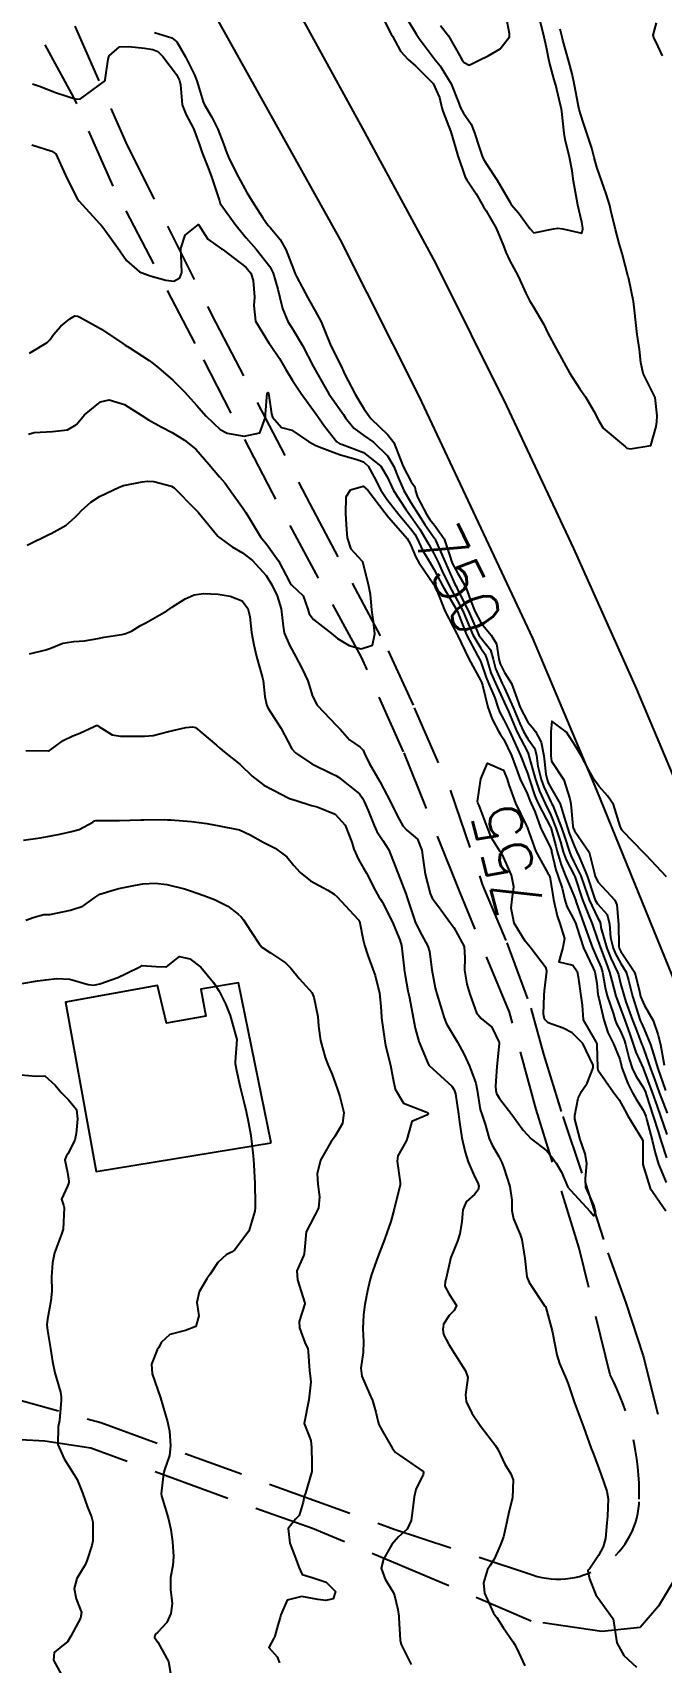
# Model space of a CAD drawing. Header units: metres. Extents: x 298520 to 308411, y 7433745 to 7450750.
# Drawn here: x 298886.4 to 298939, y 7449832.7 to 7449968.8 of the extents above; entities that cross this region are included whole.
import ezdxf
from ezdxf.enums import TextEntityAlignment as Align

# ---------------------------------------------------------------- set-up
doc = ezdxf.new("R2010")
doc.units = ezdxf.units.M
doc.header["$LTSCALE"] = 10
doc.linetypes.add('DASHED', pattern=[0.75, 0.5, -0.25])
for name, color, linetype in [('Cotas', 45, 'Continuous'), ('Curvas de Nivel 1m', 11, 'Continuous'), ('Curvas de Nivel 5m', 15, 'Continuous'), ('Edificações', 30, 'Continuous'), ('Vias Primárias', 230, 'Continuous'), ('Vias Secundárias', 230, 'DASHED')]:
    doc.layers.add(name, color=color, linetype=linetype)
doc.styles.add('Style-STANDARD', font='STANDARD.shx')

msp = doc.modelspace()

# ---------------------------------------------------------------- linework, layer by layer
at = {"layer": 'Curvas de Nivel 1m', "flags": 128}
for points, elevation in [([(298915.41, 7449970.6), (298916.4, 7449968.69), (298916.45, 7449968.59), (298916.49, 7449968.5), (298917.16, 7449967.26), (298917.8, 7449966.57), (298918.46, 7449966.02), (298919.9, 7449964.55), (298920.43, 7449963.39), (298920.61, 7449962.54), (298920.7, 7449962.26), (298921.38, 7449960.53), (298921.8, 7449959.11), (298921.95, 7449958.52), (298922.36, 7449957.32), (298922.58, 7449956.75), (298922.71, 7449956.51), (298923.49, 7449955.35), (298923.96, 7449954.5), (298924.09, 7449954.26), (298924.32, 7449953.94), (298925.15, 7449952.48), (298925.76, 7449951), (298925.95, 7449950.47), (298926.27, 7449949.82), (298926.98, 7449948.46), (298927.64, 7449947.06), (298927.94, 7449946.45), (298928.23, 7449946), (298929.15, 7449944.44), (298929.48, 7449943.72), (298930.18, 7449942.42), (298931.27, 7449940.41), (298932.14, 7449939.06), (298932.62, 7449938.4), (298933.31, 7449937.2), (298933.73, 7449936.38), (298934.1, 7449935.79), (298935.79, 7449934.35), (298935.95, 7449934.22), (298936.08, 7449934.11), (298936.38, 7449934.05), (298938.08, 7449934.33), (298938.52, 7449935.91), (298938.58, 7449936.32), (298938.6, 7449936.81), (298938.43, 7449938.33), (298938.14, 7449938.94), (298937.42, 7449940.34), (298937.25, 7449941.27), (298937.12, 7449942.34), (298936.93, 7449943.61), (298936.85, 7449944.34), (298936.69, 7449945.88), (298936.63, 7449946.35), (298936.25, 7449948.12), (298936.2, 7449948.35), (298936.18, 7449948.42), (298935.67, 7449950.36), (298935.44, 7449951.21), (298935.11, 7449952.36), (298934.73, 7449953.96), (298934.64, 7449954.37), (298934.34, 7449955.35), (298933.98, 7449956.38), (298933.56, 7449957.58), (298933.35, 7449958.39), (298933.14, 7449959.15), (298932.72, 7449960.4), (298932.41, 7449961.32), (298932.1, 7449962.4), (298932.01, 7449962.82), (298931.71, 7449964.41), (298931.49, 7449965.37), (298931.23, 7449966.41), (298930.73, 7449968.18), (298930.67, 7449968.42), (298930.5, 7449969.09)], 749), ([(298917.79, 7449969.86), (298918.49, 7449968.66), (298918.56, 7449968.56), (298918.73, 7449968.32), (298920.07, 7449966.54), (298920.47, 7449966.03), (298921.4, 7449964.53), (298922.04, 7449962.91), (298922.17, 7449962.52), (298922.42, 7449962.07), (298923.07, 7449961.17), (298923.33, 7449960.51), (298923.79, 7449959.09), (298923.99, 7449958.5), (298924.1, 7449958.23), (298924.37, 7449957.8), (298925.23, 7449956.48), (298926.33, 7449954.62), (298926.42, 7449954.47), (298927.03, 7449953.75), (298927.98, 7449952.45), (298928.3, 7449952.09), (298929.94, 7449952.43), (298930.3, 7449952.49), (298930.72, 7449952.42), (298932.3, 7449952.07), (298932.39, 7449952.4), (298932.39, 7449952.48), (298932.31, 7449952.99), (298931.97, 7449954.4), (298931.88, 7449954.86), (298931.61, 7449956.41), (298931.5, 7449957.27), (298931.28, 7449958.41), (298930.93, 7449959.87), (298930.84, 7449960.42), (298930.63, 7449962.21), (298930.6, 7449962.42), (298930.43, 7449963.23), (298930.14, 7449964.42), (298930.01, 7449964.86), (298929.58, 7449966.43), (298929.35, 7449967.57), (298929.16, 7449968.43), (298928.71, 7449970.24)], 748), ([(298920.5, 7449969.41), (298921.17, 7449968.53), (298922.12, 7449966.88), (298922.31, 7449966.52), (298922.47, 7449966.3), (298922.89, 7449966.09), (298923.73, 7449966.5), (298924.48, 7449966.88), (298925.5, 7449967.46), (298926.26, 7449968.47), (298926.27, 7449968.7), (298925.93, 7449970.48)], 747), ([(298938.51, 7449969.62), (298938.23, 7449968.6), (298938.32, 7449968.33), (298938.49, 7449968.02), (298939.02, 7449966.87)], 749), ([(298886.44, 7449964.54), (298887.03, 7449964.34), (298888.43, 7449963.78), (298890.07, 7449963.26), (298890.43, 7449963.28), (298891.93, 7449964.37), (298892.44, 7449964.75), (298892.49, 7449964.82), (298892.5, 7449964.87), (298892.74, 7449966.59), (298892.84, 7449966.87), (298893.71, 7449967.62), (298894.48, 7449967.65), (298895.8, 7449967.52), (298896.48, 7449967.4), (298896.89, 7449967.23), (298897.33, 7449966.82), (298898.45, 7449965.3), (298898.71, 7449964.8), (298898.79, 7449964.45), (298898.94, 7449962.79), (298899.26, 7449961.94), (298899.87, 7449960.79), (298900.38, 7449959.45), (298900.61, 7449958.78), (298901.1, 7449957.51), (298901.39, 7449956.76), (298901.92, 7449955.17), (298902.04, 7449954.75), (298902.12, 7449954.55), (298902.32, 7449954.23), (298903.42, 7449952.74), (298904.29, 7449951.66), (298905.11, 7449950.72), (298906.26, 7449949.29), (298906.52, 7449948.71), (298906.92, 7449947.38), (298907.09, 7449946.7), (298907.3, 7449945.77), (298907.75, 7449944.69), (298908.2, 7449943.98), (298908.98, 7449942.67), (298909.91, 7449940.91), (298910.05, 7449940.66), (298910.16, 7449940.45), (298911.18, 7449938.65), (298912.12, 7449937.31), (298912.4, 7449936.92), (298912.58, 7449936.63), (298913.26, 7449935.78), (298914.1, 7449935.16), (298914.9, 7449934.6), (298916.08, 7449933.46), (298916.6, 7449932.58), (298916.96, 7449931.67), (298917.44, 7449930.58), (298918.03, 7449929.58), (298918.68, 7449928.56), (298919.2, 7449927.75), (298919.99, 7449926.62), (298920.05, 7449926.54), (298920.09, 7449926.44), (298920.92, 7449924.53), (298921.71, 7449922.76), (298921.83, 7449922.52), (298921.94, 7449922.3), (298922.85, 7449920.51), (298923.57, 7449918.83), (298923.71, 7449918.5), (298923.89, 7449918.25), (298924.67, 7449917.28), (298924.91, 7449916.48), (298925.11, 7449915.72), (298925.66, 7449914.47), (298925.85, 7449914.08), (298926.58, 7449912.46), (298927.14, 7449911.13), (298927.43, 7449910.45), (298927.8, 7449909.85), (298928.38, 7449909.03), (298928.52, 7449908.44), (298928.63, 7449907.57), (298928.92, 7449906.43), (298929.14, 7449905.82), (298929.73, 7449904.59), (298929.81, 7449904.42), (298929.88, 7449904.27), (298930.61, 7449902.42), (298930.9, 7449901.61), (298931.27, 7449900.41), (298931.38, 7449900.11), (298931.67, 7449899.52), (298932.22, 7449898.39), (298932.53, 7449897.51), (298932.91, 7449896.39), (298933.62, 7449894.91), (298933.82, 7449894.58), (298933.86, 7449894.38), (298933.91, 7449894.08), (298934.4, 7449892.37), (298934.73, 7449891.52), (298935.29, 7449890.35), (298935.36, 7449890.16), (298935.55, 7449889.41), (298935.85, 7449888.35), (298935.99, 7449887.89), (298936.54, 7449886.34), (298936.81, 7449885.64), (298937.33, 7449884.33), (298937.37, 7449884.21), (298937.49, 7449883.91), (298938.04, 7449882.32), (298938.37, 7449881.41), (298938.76, 7449880.32), (298939.43, 7449878.58)], 751), ([(298886.38, 7449959.43), (298888.06, 7449958.92), (298888.37, 7449958.68), (298889.19, 7449956.91), (298889.99, 7449955.25), (298890.2, 7449954.9), (298890.33, 7449954.74), (298892.02, 7449952.87), (298892.16, 7449952.73), (298892.3, 7449952.57), (298893.52, 7449950.86), (298894.27, 7449949.78), (298895.38, 7449948.84), (298896.25, 7449948.49), (298897.57, 7449948.13), (298898.25, 7449948.05), (298898.73, 7449948.32), (298898.9, 7449948.79), (298898.85, 7449950.22), (298898.82, 7449950.79), (298899.18, 7449951.9), (298900.3, 7449952.78), (298901.07, 7449951.55), (298902.21, 7449950.75), (298902.28, 7449950.72), (298902.37, 7449950.66), (298904.26, 7449949.21), (298904.67, 7449948.73), (298904.87, 7449948.1), (298904.96, 7449946.72), (298904.92, 7449946.03), (298905.06, 7449944.72), (298906.19, 7449942.85), (298906.3, 7449942.71), (298907.06, 7449941.59), (298907.59, 7449940.69), (298908.15, 7449939.77), (298908.88, 7449938.67), (298910.12, 7449936.94), (298910.32, 7449936.66), (298910.81, 7449935.94), (298911.84, 7449934.64), (298912.09, 7449934.48), (298912.31, 7449934.41), (298914.08, 7449933.74), (298915.53, 7449932.6), (298916.05, 7449931.73), (298916.59, 7449930.58), (298917.64, 7449928.96), (298917.93, 7449928.57), (298918.01, 7449928.45), (298918.78, 7449927.34), (298919.26, 7449926.55), (298919.52, 7449926.08), (298919.98, 7449925.27), (298920.35, 7449924.54), (298920.65, 7449923.84), (298921.29, 7449922.53), (298921.93, 7449921.37), (298922.38, 7449920.52), (298922.71, 7449919.71), (298923.2, 7449918.51), (298923.88, 7449917.41), (298924.25, 7449916.87), (298924.38, 7449916.49), (298924.72, 7449915.35), (298925.09, 7449914.48), (298925.83, 7449912.91), (298926.03, 7449912.47), (298926.18, 7449912.11), (298926.89, 7449910.46), (298927.79, 7449908.7), (298927.87, 7449908.54), (298927.89, 7449908.45), (298927.92, 7449908.31), (298928.43, 7449906.44), (298928.77, 7449905.46), (298929.24, 7449904.43), (298929.72, 7449903.46), (298930.14, 7449902.42), (298930.52, 7449901.25), (298930.76, 7449900.41), (298931, 7449899.73), (298931.66, 7449898.46), (298931.69, 7449898.4), (298931.72, 7449898.35), (298932.37, 7449896.39), (298932.87, 7449895.14), (298933.17, 7449894.38), (298933.59, 7449893.17), (298933.86, 7449892.38), (298934.34, 7449891.14), (298934.63, 7449890.36), (298934.82, 7449889.63), (298935.16, 7449888.36), (298935.53, 7449887.33), (298935.89, 7449886.35), (298936.33, 7449885.17), (298936.61, 7449884.34), (298936.83, 7449883.69), (298937.42, 7449882.33), (298937.44, 7449882.3), (298937.46, 7449882.25), (298938.19, 7449880.32), (298938.61, 7449879.14), (298938.89, 7449878.32), (298939.4, 7449876.81)], 752), ([(298886.17, 7449942.03), (298887.65, 7449942.93), (298887.92, 7449943.19), (298888.19, 7449943.61), (298888.81, 7449944.31), (298889.55, 7449944.91), (298889.97, 7449945.15), (298890.22, 7449945.13), (298890.38, 7449945.06), (298890.68, 7449944.89), (298892.2, 7449944.05), (298893.98, 7449942.85), (298894.18, 7449942.72), (298894.51, 7449942.52), (298896.17, 7449941.44), (298896.52, 7449941.18), (298896.95, 7449940.82), (298898.15, 7449939.78), (298899.16, 7449938.79), (298900.12, 7449937.7), (298900.94, 7449936.77), (298902.1, 7449935.66), (298902.7, 7449935.35), (298904.1, 7449935.12), (298905.42, 7449935.39), (298905.88, 7449936.71), (298905.89, 7449936.94), (298906.04, 7449938.71), (298906.08, 7449938.76), (298906.13, 7449938.74), (298906.15, 7449938.71), (298906.39, 7449936.98), (298906.47, 7449936.7), (298907.24, 7449935.83), (298908.1, 7449935.61), (298909.48, 7449934.67), (298910.09, 7449934.32), (298910.61, 7449934.13), (298912.08, 7449933.58), (298913.53, 7449933.16), (298914.07, 7449932.96), (298914.47, 7449932.61), (298914.96, 7449931.7), (298915.52, 7449930.6), (298916.03, 7449929.84), (298917.02, 7449928.58), (298918, 7449927.39), (298918.36, 7449926.93), (298918.55, 7449926.56), (298919.01, 7449925.58), (298919.64, 7449924.54), (298919.96, 7449924), (298920.72, 7449922.53), (298921.88, 7449920.57), (298921.9, 7449920.52), (298921.92, 7449920.47), (298922.67, 7449918.51), (298923.62, 7449916.75), (298923.77, 7449916.5), (298923.87, 7449916.26), (298924.33, 7449914.96), (298924.52, 7449914.49), (298925.05, 7449913.27), (298925.3, 7449912.48), (298925.44, 7449912.1), (298925.81, 7449911.43), (298926.28, 7449910.47), (298926.7, 7449909.55), (298927.18, 7449908.46), (298927.76, 7449906.97), (298927.93, 7449906.45), (298928.38, 7449905.08), (298928.67, 7449904.44), (298929.7, 7449902.45), (298929.71, 7449902.43), (298930.15, 7449900.88), (298930.26, 7449900.42), (298930.58, 7449899.33), (298930.95, 7449898.41), (298931.64, 7449896.75), (298931.77, 7449896.4), (298931.84, 7449896.19), (298932.49, 7449894.39), (298932.97, 7449893.01), (298933.2, 7449892.38), (298933.57, 7449891.55), (298933.93, 7449890.74), (298934.04, 7449890.37), (298934.25, 7449889.07), (298934.43, 7449888.37), (298934.94, 7449886.94), (298935.1, 7449886.36), (298935.21, 7449886.05), (298935.5, 7449885.48), (298935.84, 7449884.7), (298935.95, 7449884.35), (298936.25, 7449883.12), (298936.51, 7449882.34), (298936.82, 7449881.7), (298937.45, 7449880.69), (298937.62, 7449880.33), (298937.72, 7449880.05), (298938.28, 7449878.32), (298938.68, 7449877.04), (298938.91, 7449876.31), (298939.38, 7449874.84)], 753), ([(298886.1, 7449935.29), (298886.57, 7449935.42), (298888.1, 7449935.51), (298889.37, 7449935.64), (298890.1, 7449936.1), (298890.79, 7449936.89), (298892.12, 7449937.97), (298892.85, 7449938.14), (298894.12, 7449937.76), (298895.57, 7449936.84), (298896.11, 7449936.48), (298897.19, 7449935.9), (298898.1, 7449935.42), (298899.14, 7449934.79), (298900.08, 7449934.02), (298901.17, 7449932.77), (298902.05, 7449931.71), (298902.5, 7449931.21), (298902.83, 7449930.75), (298904.02, 7449929.08), (298904.26, 7449928.73), (298904.63, 7449928.1), (298905.48, 7449926.72), (298905.99, 7449926.08), (298906.99, 7449924.7), (298907.95, 7449922.84), (298908.06, 7449922.69), (298909.04, 7449921.78), (298909.43, 7449920.67), (298909.54, 7449920.28), (298909.91, 7449919.81), (298911.41, 7449918.64), (298911.9, 7449918.22), (298912.87, 7449917.64), (298913.88, 7449917.35), (298914.84, 7449917.65), (298915.01, 7449918.6), (298914.9, 7449919.61), (298914.78, 7449920.6), (298914.66, 7449921.88), (298914.53, 7449922.6), (298914.06, 7449924.52), (298914.03, 7449924.61), (298913.97, 7449924.68), (298913.04, 7449925.68), (298912.73, 7449926.63), (298912.69, 7449927.32), (298912.61, 7449928.63), (298912.63, 7449930.04), (298912.99, 7449930.63), (298914.05, 7449930.93), (298914.43, 7449930.61), (298915.86, 7449928.75), (298915.98, 7449928.59), (298916.01, 7449928.55), (298917.71, 7449926.57), (298917.99, 7449926.08), (298918.44, 7449925.02), (298918.69, 7449924.56), (298919.95, 7449922.73), (298920.06, 7449922.54), (298920.16, 7449922.32), (298920.88, 7449920.53), (298921.89, 7449918.55), (298921.91, 7449918.52), (298921.92, 7449918.49), (298922.87, 7449916.51), (298923.86, 7449914.73), (298923.92, 7449914.57), (298923.96, 7449914.5), (298924.02, 7449914.33), (298924.46, 7449912.49), (298924.82, 7449911.49), (298925.36, 7449910.48), (298925.52, 7449910.19), (298925.8, 7449909.77), (298926.45, 7449908.46), (298926.84, 7449907.39), (298927.17, 7449906.46), (298927.74, 7449905.28), (298927.98, 7449904.7), (298928.09, 7449904.44), (298928.39, 7449903.78), (298928.87, 7449902.44), (298929.69, 7449900.73), (298929.77, 7449900.51), (298929.79, 7449900.43), (298930.13, 7449898.89), (298930.3, 7449898.42), (298930.68, 7449897.38), (298930.9, 7449896.41), (298931.06, 7449895.84), (298931.62, 7449894.82), (298931.81, 7449894.4), (298931.89, 7449894.11), (298932.44, 7449892.39), (298933.27, 7449890.68), (298933.4, 7449890.38), (298933.55, 7449889.45), (298933.65, 7449888.49), (298933.68, 7449888.38), (298933.74, 7449888.18), (298934.15, 7449886.37), (298934.47, 7449885.33), (298934.95, 7449884.37), (298935.48, 7449883.08), (298935.62, 7449882.5), (298935.66, 7449882.36), (298936.16, 7449881.05), (298936.51, 7449880.34), (298936.85, 7449879.75), (298937.43, 7449878.84), (298937.65, 7449878.33), (298937.74, 7449878), (298938.18, 7449876.32), (298938.44, 7449875.26), (298938.7, 7449874.32), (298939.36, 7449872.79)], 754), ([(298886.19, 7449916.95), (298887.55, 7449917.26), (298887.88, 7449917.39), (298888.96, 7449917.83), (298889.89, 7449917.96), (298890.78, 7449918.01), (298891.89, 7449918.23), (298892.43, 7449918.34), (298893.9, 7449918.55), (298894.15, 7449918.6), (298894.69, 7449918.84), (298895.45, 7449919.29), (298895.91, 7449919.52), (298897.65, 7449920.53), (298897.92, 7449920.72), (298897.97, 7449920.75), (298898.05, 7449920.8), (298899.18, 7449921.54), (298899.93, 7449921.85), (298900.72, 7449921.98), (298901.93, 7449921.92), (298902.95, 7449921.76), (298903.93, 7449921.36), (298904.43, 7449920.72), (298904.59, 7449920.05), (298904.73, 7449918.72), (298904.92, 7449917.69), (298905.13, 7449916.72), (298905.64, 7449914.93), (298905.69, 7449914.71), (298905.83, 7449913.38), (298905.97, 7449912.71), (298906.1, 7449912.43), (298907.19, 7449910.7), (298907.79, 7449909.6), (298908.1, 7449909), (298908.39, 7449908.68), (298909.77, 7449907.75), (298911.47, 7449906.93), (298911.76, 7449906.79), (298912, 7449906.64), (298913.74, 7449905.25), (298914, 7449904.88), (298914.14, 7449904.61), (298914.48, 7449903.85), (298914.98, 7449902.6), (298915.2, 7449902.1), (298915.69, 7449901.36), (298916.18, 7449900.58), (298916.53, 7449899.72), (298916.96, 7449898.58), (298917.64, 7449896.84), (298917.73, 7449896.57), (298918.2, 7449895.14), (298918.4, 7449894.56), (298918.79, 7449893.74), (298919.45, 7449892.54), (298919.59, 7449892.08), (298919.77, 7449890.54), (298920.05, 7449889.04), (298920.19, 7449888.54), (298920.52, 7449887.54), (298920.82, 7449886.53), (298921.01, 7449886.03), (298921.5, 7449885.22), (298921.92, 7449884.52), (298922.45, 7449883.54), (298922.94, 7449882.51), (298923.45, 7449881.09), (298923.57, 7449880.5), (298923.83, 7449878.9), (298923.95, 7449878.49), (298924.24, 7449877.66), (298924.58, 7449876.48), (298924.82, 7449875.91), (298925.38, 7449874.97), (298925.64, 7449874.47), (298925.81, 7449874.02), (298926.29, 7449872.46), (298926.46, 7449871.33), (298926.46, 7449870.46), (298926.61, 7449869.75), (298927.17, 7449868.45), (298927.3, 7449868.04), (298927.56, 7449866.45), (298927.73, 7449864.92), (298927.9, 7449864.44), (298929.23, 7449862.47), (298929.25, 7449862.45), (298929.27, 7449862.43), (298929.29, 7449862.37), (298929.84, 7449860.42), (298930.05, 7449859.28), (298930.21, 7449858.41), (298930.44, 7449857.68), (298930.99, 7449856.4), (298931.16, 7449855.97), (298931.69, 7449854.39), (298932.02, 7449853.5), (298932.44, 7449852.39), (298933.09, 7449850.59), (298933.17, 7449850.38), (298933.26, 7449850.2), (298933.92, 7449848.37), (298934.39, 7449847.02), (298934.52, 7449846.37), (298934.45, 7449844.94), (298934.4, 7449844.37), (298934.29, 7449843.08), (298934.1, 7449842.37), (298933.7, 7449841.65), (298932.97, 7449840.55), (298932.88, 7449840.46), (298932.82, 7449840.38), (298932.83, 7449840.25), (298932.96, 7449839.69), (298933.48, 7449838.37), (298934.92, 7449836.36), (298935.23, 7449834.35), (298935.82, 7449833.29), (298936.87, 7449832.33)], 756), ([(298885.87, 7449908.86), (298887.78, 7449908.85), (298887.84, 7449908.87), (298887.93, 7449908.92), (298889, 7449909.7), (298889.79, 7449910.09), (298890.39, 7449910.3), (298891.58, 7449910.88), (298891.74, 7449910.95), (298891.8, 7449910.96), (298891.87, 7449910.95), (298891.97, 7449910.88), (298893.09, 7449910.16), (298893.79, 7449910.05), (298894.57, 7449910.07), (298895.8, 7449910.05), (298896.5, 7449910.12), (298897.8, 7449910.44), (298899.25, 7449910.79), (298899.8, 7449910.85), (298900.04, 7449910.78), (298901.79, 7449909.32), (298902.08, 7449909.05), (298902.43, 7449908.75), (298903.77, 7449907.7), (298904.77, 7449906.72), (298905.75, 7449905.97), (298907.25, 7449905.18), (298907.74, 7449904.94), (298907.91, 7449904.86), (298908.44, 7449904.68), (298909.73, 7449904.28), (298910.21, 7449904.17), (298911.72, 7449903.54), (298912.54, 7449902.63), (298913.1, 7449901.21), (298913.27, 7449900.62), (298913.67, 7449899.76), (298914.09, 7449899.04), (298914.33, 7449898.61), (298915.08, 7449897.16), (298915.39, 7449896.59), (298915.49, 7449896.45), (298915.63, 7449896.22), (298916.48, 7449894.58), (298917.12, 7449893.05), (298917.24, 7449892.57), (298917.46, 7449890.67), (298917.48, 7449890.57), (298917.56, 7449890.07), (298917.78, 7449888.8), (298917.83, 7449888.57), (298917.91, 7449888.2), (298918.22, 7449886.56), (298918.4, 7449885.67), (298918.71, 7449884.56), (298919.47, 7449882.69), (298919.52, 7449882.59), (298919.56, 7449882.55), (298921.45, 7449880.84), (298921.66, 7449880.52), (298921.76, 7449880.2), (298922.01, 7449878.51), (298922.1, 7449877.83), (298922.29, 7449876.51), (298922.56, 7449875.33), (298922.82, 7449874.51), (298923.36, 7449873.29), (298923.63, 7449872.77), (298923.71, 7449872.49), (298923.65, 7449872.19), (298923.34, 7449871.79), (298922.65, 7449871.19), (298922.37, 7449870.51), (298922.28, 7449869.54), (298922.13, 7449868.51), (298921.92, 7449867.89), (298921.37, 7449866.52), (298921.35, 7449866.45), (298921.28, 7449866.17), (298920.99, 7449864.8), (298920.91, 7449864.53), (298920.86, 7449864.14), (298921.24, 7449863.48), (298921.83, 7449862.51), (298921.64, 7449862.1), (298921.22, 7449861.68), (298920.77, 7449860.97), (298920.71, 7449860.53), (298920.77, 7449860.1), (298921.19, 7449859.28), (298921.69, 7449858.51), (298922.6, 7449857.08), (298922.79, 7449856.5), (298922.59, 7449855.06), (298922.65, 7449854.5), (298923.12, 7449853.52), (298923.81, 7449852.49), (298925.09, 7449850.83), (298925.31, 7449850.48), (298925.88, 7449849.28), (298926.39, 7449848.46), (298926.57, 7449847.97), (298926.52, 7449846.46), (298926.22, 7449845.27), (298926.04, 7449844.46), (298925.76, 7449843.22), (298925.49, 7449842.47), (298924.98, 7449841.33), (298924.65, 7449840.81), (298924.42, 7449840.49), (298924.09, 7449839.36), (298924.17, 7449838.49), (298924.93, 7449836.84), (298925.08, 7449836.63), (298925.2, 7449836.48), (298925.74, 7449835.64), (298926.55, 7449834.46), (298926.68, 7449834.24), (298926.89, 7449833.88), (298927.54, 7449832.44)], 757), ([(298939.37, 7449898.31), (298937.68, 7449900.12), (298937.48, 7449900.33), (298935.7, 7449902.17), (298935.63, 7449902.28), (298935.59, 7449902.35), (298935.51, 7449902.55), (298934.95, 7449904.36), (298934.46, 7449905.09), (298933.75, 7449905.85), (298933.36, 7449906.38), (298932.88, 7449907.28), (298932.28, 7449908.39), (298931.79, 7449909.24), (298931.03, 7449910.41), (298929.81, 7449911.31), (298929.72, 7449910.42), (298929.72, 7449910.34), (298929.72, 7449908.42), (298929.78, 7449907.97), (298930.81, 7449906.41), (298931.3, 7449904.84), (298931.38, 7449904.4), (298931.56, 7449902.54), (298931.6, 7449902.4), (298931.63, 7449902.33), (298931.7, 7449902.17), (298932.93, 7449900.39), (298933.34, 7449898.71), (298933.43, 7449898.38), (298933.66, 7449897.89), (298935.06, 7449896.36), (298935.24, 7449895.97), (298935.37, 7449894.35), (298935.41, 7449892.53), (298935.44, 7449892.35), (298935.48, 7449892.25), (298935.58, 7449892.09), (298936.73, 7449890.34), (298937.13, 7449888.75), (298937.21, 7449888.33), (298937.53, 7449887.58), (298938.26, 7449886.32), (298938.65, 7449885.17), (298938.87, 7449884.32), (298939.19, 7449882.59)], 749), ([(298885.69, 7449901.37), (298887.07, 7449901.56), (298887.69, 7449901.68), (298888.71, 7449901.89), (298889.7, 7449902.1), (298890.32, 7449902.28), (298891.46, 7449902.88), (298891.62, 7449902.98), (298891.71, 7449903.01), (298891.86, 7449903.02), (298893.71, 7449903.01), (298895.48, 7449903.07), (298895.72, 7449903.08), (298897.43, 7449903.1), (298897.72, 7449903.09), (298897.99, 7449903.08), (298899.71, 7449902.95), (298900.99, 7449902.77), (298901.71, 7449902.63), (298901.87, 7449902.6), (298903.71, 7449902.23), (298904.61, 7449901.81), (298905.69, 7449901.22), (298906.7, 7449900.7), (298907.68, 7449899.98), (298908.25, 7449899.26), (298908.78, 7449898.67), (298909.65, 7449897.98), (298911.1, 7449897.19), (298911.64, 7449896.86), (298911.88, 7449896.64), (298913.61, 7449894.79), (298913.69, 7449894.7), (298913.73, 7449894.62), (298914.05, 7449893.06), (298914.17, 7449892.61), (298914.44, 7449891.74), (298914.85, 7449890.6), (298915.04, 7449890.08), (298915.41, 7449888.59), (298915.53, 7449887.51), (298915.57, 7449886.59), (298915.57, 7449886.53), (298915.85, 7449884.59), (298915.95, 7449884.12), (298916.34, 7449882.58), (298916.52, 7449881.52), (298916.72, 7449880.58), (298917.43, 7449879.42), (298919.27, 7449878.7), (298919.42, 7449878.64), (298919.46, 7449878.59), (298919.48, 7449878.55), (298919.47, 7449878.5), (298919.42, 7449878.44), (298918.1, 7449877.88), (298917.74, 7449876.57), (298917.66, 7449876.29), (298917.39, 7449875.81), (298916.93, 7449875.02), (298916.88, 7449874.57), (298917.15, 7449872.78), (298917.14, 7449872.57), (298916.77, 7449871.14), (298916.65, 7449870.58), (298916.36, 7449869.53), (298916.02, 7449868.58), (298915.84, 7449868.04), (298915.28, 7449866.59), (298914.75, 7449865.11), (298914.6, 7449864.6), (298914.4, 7449863.76), (298914.19, 7449862.61), (298914.08, 7449861.75), (298914.02, 7449860.61), (298914.07, 7449859.49), (298914.04, 7449858.61), (298913.86, 7449857.3), (298913.93, 7449856.61), (298914.59, 7449855.16), (298914.82, 7449854.6), (298915.12, 7449853.61), (298915.3, 7449852.78), (298915.37, 7449852.6), (298915.65, 7449852.04), (298916.49, 7449850.58), (298916.76, 7449850.25), (298917.08, 7449850.02), (298918.71, 7449848.91), (298919.06, 7449848.66), (298919.1, 7449848.59), (298919.1, 7449848.55), (298919.06, 7449848.42), (298918.45, 7449847.16), (298918.32, 7449846.56), (298918.18, 7449845.4), (298918.06, 7449844.56), (298917.73, 7449843.84), (298917, 7449843.2), (298916.45, 7449842.58), (298915.75, 7449841.35), (298915.55, 7449840.59), (298915.88, 7449839.66), (298916.55, 7449838.58), (298916.67, 7449838.3), (298916.93, 7449837.13), (298917.03, 7449836.57), (298917.04, 7449836.45), (298917.14, 7449834.57), (298917.23, 7449834.23), (298918.07, 7449832.56)], 758), ([(298885.87, 7449894.69), (298886.58, 7449894.94), (298887.38, 7449895.16), (298887.62, 7449895.17), (298887.87, 7449895.18), (298889.62, 7449895.53), (298890.65, 7449895.86), (298891.63, 7449896.6), (298892.06, 7449896.87), (298893.26, 7449897.23), (298893.64, 7449897.33), (298894.9, 7449897.58), (298895.65, 7449897.72), (298896.67, 7449897.8), (298897.65, 7449897.68), (298899.12, 7449897.31), (298899.64, 7449897.15), (298900.73, 7449896.77), (298901.63, 7449896.42), (298902.75, 7449895.86), (298903.62, 7449895.2), (298903.85, 7449894.97), (298904.05, 7449894.73), (298904.67, 7449893.79), (298905.36, 7449892.71), (298905.59, 7449892.45), (298906.32, 7449891.97), (298907.57, 7449891.13), (298908.01, 7449890.68), (298908.7, 7449889.82), (298909.55, 7449888.92), (298909.76, 7449888.66), (298909.93, 7449888.26), (298910.25, 7449886.65), (298910.31, 7449885.85), (298910.48, 7449884.65), (298910.88, 7449883.24), (298911.11, 7449882.64), (298911.46, 7449881.8), (298911.88, 7449880.64), (298912.09, 7449879.98), (298912.43, 7449878.63), (298912.33, 7449877.71), (298911.67, 7449876.64), (298911.56, 7449876.47), (298911.39, 7449876.23), (298910.49, 7449874.65), (298910.22, 7449873.52), (298910.25, 7449872.66), (298910.41, 7449871.59), (298910.31, 7449870.66), (298909.3, 7449868.67), (298909.11, 7449866.84), (298909.06, 7449866.67), (298908.52, 7449865.42), (298908.56, 7449864.68), (298909.17, 7449862.73), (298909.17, 7449862.67), (298908.71, 7449861.18), (298908.72, 7449860.67), (298909.19, 7449859.44), (298909.42, 7449858.9), (298909.46, 7449858.67), (298909.57, 7449857.07), (298909.62, 7449856.66), (298909.67, 7449856.15), (298909.51, 7449854.66), (298909.11, 7449852.67), (298909.67, 7449851.24), (298909.73, 7449850.66), (298909.76, 7449849.35), (298909.77, 7449848.66), (298909.23, 7449846.85), (298909.16, 7449846.67), (298909.13, 7449846.58), (298909.03, 7449846.11), (298908.7, 7449844.99), (298908.4, 7449844.68), (298907.78, 7449843.91), (298907.92, 7449842.68), (298908.51, 7449841.15), (298908.68, 7449840.67), (298908.96, 7449840.07), (298909.8, 7449839.81), (298910.95, 7449839.41), (298911.75, 7449838.63), (298911.53, 7449838.04), (298910.94, 7449837.89), (298910.27, 7449837.98), (298908.94, 7449838.22), (298907.7, 7449837.92), (298907.17, 7449836.69), (298907.13, 7449836.48), (298906.91, 7449835.84), (298906.67, 7449834.92), (298906.56, 7449834.69), (298906.17, 7449833.98), (298906.88, 7449833.19), (298907.06, 7449832.69)], 759), ([(298885.46, 7449881.77), (298886.73, 7449881.66), (298887.45, 7449881.7), (298888.33, 7449880.92), (298888.82, 7449880.3), (298889.43, 7449879.7), (298890.1, 7449878.89), (298890.2, 7449878.11), (298890.09, 7449876.89), (298889.96, 7449876.33), (298889.38, 7449875.18), (298889.27, 7449875.01), (298889.21, 7449874.9), (298889.14, 7449874.68), (298889.36, 7449873.63), (298889.48, 7449872.9), (298889.47, 7449872.78), (298889.35, 7449872.49), (298888.85, 7449871.39), (298889.03, 7449870.9), (298889.09, 7449870.67), (298888.99, 7449868.9), (298888.86, 7449868.47), (298888.28, 7449866.92), (298888.09, 7449866.09), (298888.03, 7449864.92), (298888.05, 7449863.73), (298887.97, 7449862.92), (298887.68, 7449861.39), (298887.64, 7449860.92), (298887.68, 7449860.44), (298887.95, 7449858.92), (298888.11, 7449857.86), (298888.29, 7449856.91), (298888.76, 7449855.28), (298888.83, 7449854.9), (298888.84, 7449854.61), (298888.69, 7449852.91), (298888.59, 7449852.39), (298888.56, 7449850.91), (298889.08, 7449849.72), (298889.61, 7449848.89), (298890.16, 7449848), (298890.61, 7449846.89), (298891.03, 7449845.69), (298891.35, 7449844.88), (298891.46, 7449844.42), (298891.47, 7449842.88), (298891.39, 7449842.47), (298890.98, 7449841.19), (298890.83, 7449840.88), (298890.13, 7449839.72), (298889.9, 7449838.9), (298890.07, 7449838.03), (298890.53, 7449836.89), (298890.45, 7449836.41), (298889.64, 7449834.9), (298889.35, 7449834.45), (298888.89, 7449834.08), (298888.25, 7449833.54), (298888.18, 7449832.92), (298888.86, 7449831.68)], 761)]:
    msp.add_lwpolyline(points, dxfattribs=dict(at, elevation=elevation))
at = {"layer": 'Curvas de Nivel 5m', "flags": 128}
for points, elevation in [([(298896.62, 7449968.83), (298898.07, 7449968.38), (298898.49, 7449968.04), (298899.21, 7449966.79), (298899.95, 7449965.28), (298900.15, 7449964.78), (298900.43, 7449963.86), (298900.69, 7449963.04), (298900.81, 7449962.77), (298901.4, 7449961.76), (298901.92, 7449960.76), (298902.38, 7449959.51), (298902.66, 7449958.75), (298902.89, 7449958.22), (298903.64, 7449956.74), (298904.33, 7449955.45), (298904.78, 7449954.73), (298905.68, 7449953.35), (298906.12, 7449952.71), (298906.3, 7449952.5), (298907.12, 7449951.53), (298907.6, 7449950.69), (298908.26, 7449948.97), (298908.37, 7449948.68), (298908.49, 7449948.44), (298909.44, 7449946.67), (298910.22, 7449945.26), (298910.53, 7449944.66), (298910.77, 7449944.09), (298911.34, 7449942.65), (298912.17, 7449941), (298912.29, 7449940.77), (298912.35, 7449940.64), (298912.48, 7449940.31), (298913.37, 7449938.62), (298913.65, 7449938.14), (298914.12, 7449937.36), (298914.68, 7449936.6), (298916.1, 7449935.21), (298916.6, 7449934.58), (298916.94, 7449933.72), (298917.39, 7449932.58), (298918.05, 7449931.29), (298918.35, 7449930.87), (298918.43, 7449930.56), (298918.59, 7449930.01), (298919.37, 7449928.55), (298919.62, 7449928.16), (298920, 7449927.67), (298920.81, 7449926.53), (298921.22, 7449925.28), (298921.48, 7449924.52), (298921.96, 7449923.64), (298922.62, 7449922.51), (298923.01, 7449921.43), (298923.38, 7449920.51), (298923.91, 7449919.51), (298924.74, 7449918.49), (298925.18, 7449917.77), (298925.39, 7449916.48), (298925.48, 7449916.09), (298925.86, 7449915.38), (298926.43, 7449914.46), (298926.76, 7449913.54), (298927.16, 7449912.46), (298927.81, 7449911.24), (298928.16, 7449910.8), (298928.45, 7449910.44), (298928.92, 7449909.56), (298929.14, 7449908.43), (298929.3, 7449906.88), (298929.41, 7449906.43), (298929.5, 7449906.17), (298929.75, 7449905.72), (298930.49, 7449904.41), (298930.83, 7449903.3), (298931.11, 7449902.41), (298931.26, 7449901.97), (298931.69, 7449900.86), (298931.9, 7449900.4), (298932.08, 7449899.99), (298932.76, 7449898.39), (298933.32, 7449896.7), (298933.43, 7449896.38), (298933.63, 7449896.06), (298934.43, 7449895.18), (298934.62, 7449894.36), (298934.7, 7449893.26), (298934.92, 7449892.36), (298935.11, 7449891.89), (298935.57, 7449891.09), (298936.01, 7449890.35), (298936.22, 7449889.68), (298936.55, 7449888.34), (298937.02, 7449886.84), (298937.19, 7449886.33), (298937.28, 7449886.1), (298937.51, 7449885.6), (298938.05, 7449884.32), (298938.3, 7449883.5), (298938.65, 7449882.32), (298939.29, 7449880.47)], 750), ([(298885.98, 7449926.01), (298887.86, 7449926.92), (298887.95, 7449926.96), (298887.99, 7449926.98), (298889.24, 7449927.67), (298890.01, 7449928.35), (298890.28, 7449928.64), (298890.52, 7449928.9), (298891.3, 7449929.61), (298892.03, 7449930.07), (298893.67, 7449930.86), (298894.04, 7449930.98), (298895.59, 7449931.29), (298896.05, 7449931.35), (298896.56, 7449931.33), (298898.04, 7449930.93), (298898.26, 7449930.8), (298900.03, 7449929.03), (298900.26, 7449928.78), (298901.4, 7449927.37), (298901.9, 7449926.76), (298901.99, 7449926.67), (298903.12, 7449925.88), (298903.98, 7449925.38), (298904.81, 7449924.72), (298905.95, 7449923.48), (298906.43, 7449922.71), (298906.87, 7449921.77), (298907.2, 7449920.7), (298907.37, 7449919.24), (298907.46, 7449918.69), (298907.89, 7449917.67), (298908.43, 7449916.68), (298908.94, 7449915.75), (298909.44, 7449914.67), (298909.83, 7449913.41), (298910.22, 7449912.66), (298911.81, 7449910.95), (298911.97, 7449910.8), (298912.12, 7449910.64), (298912.92, 7449909.75), (298913.79, 7449909.15), (298914.05, 7449908.88), (298914.17, 7449908.61), (298914.56, 7449907.82), (298915.25, 7449906.6), (298915.43, 7449906.27), (298915.74, 7449905.69), (298916.33, 7449904.58), (298916.92, 7449903.37), (298917.35, 7449902.57), (298917.7, 7449902.21), (298918.58, 7449901.45), (298918.94, 7449900.55), (298919.02, 7449899.89), (298919.23, 7449898.55), (298919.64, 7449896.92), (298919.81, 7449896.54), (298920.41, 7449895.74), (298921.3, 7449894.52), (298921.61, 7449894.08), (298922.47, 7449892.51), (298922.54, 7449891.54), (298922.52, 7449890.51), (298922.7, 7449889.36), (298922.95, 7449888.51), (298923.52, 7449886.95), (298923.9, 7449886.49), (298924.8, 7449885.77), (298925.41, 7449884.47), (298925.41, 7449884.39), (298925.2, 7449882.47), (298925.09, 7449880.83), (298925.12, 7449880.47), (298925.18, 7449880.22), (298925.44, 7449879.8), (298926.47, 7449878.46), (298927.4, 7449877.15), (298928.09, 7449876.44), (298929.38, 7449875.43), (298929.84, 7449874.89), (298930.18, 7449874.42), (298930.6, 7449873.65), (298931.15, 7449872.4), (298931.35, 7449872.16), (298933.01, 7449870.38), (298933.32, 7449870.02), (298933.45, 7449870.26), (298933.45, 7449870.38), (298933.33, 7449870.84), (298932.65, 7449872.39), (298932.63, 7449873.12), (298932.74, 7449874.39), (298932.59, 7449875.18), (298932.18, 7449876.39), (298931.73, 7449878.08), (298931.72, 7449878.4), (298932.01, 7449879.83), (298932.28, 7449880.39), (298932.75, 7449881.1), (298933.25, 7449882.38), (298933.26, 7449882.6), (298932.39, 7449884.39), (298931.5, 7449885.29), (298930.76, 7449885.67), (298929.51, 7449886.12), (298929.18, 7449886.43), (298929.12, 7449886.84), (298929.16, 7449888.43), (298929.19, 7449888.79), (298929.4, 7449890.43), (298929.32, 7449890.68), (298927.99, 7449892.45), (298927.59, 7449892.94), (298926.67, 7449894.46), (298926.4, 7449895.69), (298926.5, 7449896.46), (298926.63, 7449897.48), (298926.43, 7449898.46), (298925.68, 7449900.16), (298925.56, 7449900.35), (298925.45, 7449900.47), (298924.77, 7449901.56), (298924.41, 7449902.49), (298923.73, 7449904.27), (298923.63, 7449904.5), (298923.61, 7449904.62), (298923.74, 7449905.54), (298923.87, 7449906.5), (298924.44, 7449907.82), (298925.76, 7449907.23), (298926.07, 7449906.47), (298926.22, 7449905.99), (298926.77, 7449904.46), (298927.7, 7449902.58), (298927.76, 7449902.45), (298927.78, 7449902.37), (298928.46, 7449900.44), (298929.48, 7449898.62), (298929.6, 7449898.43), (298929.66, 7449898.18), (298929.95, 7449896.43), (298930.24, 7449895.05), (298930.47, 7449894.42), (298930.85, 7449893.16), (298930.72, 7449892.41), (298930.39, 7449891.23), (298931.57, 7449890.95), (298931.91, 7449890.4), (298932, 7449889.96), (298932.23, 7449888.39), (298932.33, 7449887.59), (298932.43, 7449886.39), (298933.49, 7449884.55), (298933.53, 7449884.42), (298933.55, 7449884.38), (298933.57, 7449884.3), (298933.62, 7449882.38), (298933.65, 7449882.2), (298934.93, 7449880.37), (298935.44, 7449879.69), (298935.89, 7449878.82), (298936.14, 7449878.35), (298937.39, 7449876.35), (298937.4, 7449876.33), (298937.41, 7449874.33), (298937.41, 7449874.29), (298938.02, 7449872.32), (298939.32, 7449870.42)], 755), ([(298885.55, 7449889.41), (298886.86, 7449889.63), (298887.55, 7449889.72), (298888.46, 7449889.82), (298889.55, 7449889.77), (298891.09, 7449889.34), (298891.55, 7449889.28), (298892.06, 7449889.39), (298893.55, 7449889.92), (298894.19, 7449890.21), (298895.44, 7449890.83), (298895.52, 7449890.88), (298895.56, 7449890.9), (298896.75, 7449890.82), (298897.56, 7449890.79), (298897.63, 7449890.81), (298898.7, 7449891.66), (298899.57, 7449891.47), (298900.48, 7449890.77), (298901.55, 7449889.5), (298902.03, 7449888.76), (298902.56, 7449887.72), (298902.95, 7449886.75), (298903.49, 7449884.74), (298903.36, 7449882.86), (298903.36, 7449882.74), (298903.46, 7449882.14), (298903.77, 7449880.74), (298904.11, 7449879.41), (298904.27, 7449878.73), (298904.47, 7449877.78), (298904.66, 7449876.72), (298904.84, 7449875.26), (298904.89, 7449874.72), (298904.92, 7449874.27), (298904.99, 7449872.72), (298905.04, 7449871), (298905.03, 7449870.71), (298905.01, 7449870.4), (298904.51, 7449868.72), (298903.29, 7449867.13), (298903.06, 7449866.97), (298902.62, 7449866.75), (298901.92, 7449866.11), (298901.26, 7449865.13), (298901.11, 7449864.91), (298900.99, 7449864.76), (298900.34, 7449863.67), (298900.16, 7449862.77), (298900.32, 7449861.66), (298900.07, 7449860.78), (298899.2, 7449860.44), (298897.89, 7449860.11), (298897.19, 7449859.43), (298896.98, 7449859.02), (298896.84, 7449858.81), (298896.36, 7449857.63), (298896.42, 7449856.82), (298897.13, 7449854.81), (298897.72, 7449852.8), (298897.87, 7449852.03), (298897.97, 7449850.8), (298897.88, 7449850.01), (298897.47, 7449848.81), (298897.38, 7449848.49), (298897.18, 7449846.81), (298897.21, 7449846.64), (298897.75, 7449844.8), (298897.98, 7449843.83), (298898.12, 7449842.8), (298898.22, 7449841.56), (298898.16, 7449840.8), (298897.96, 7449839.8), (298897.95, 7449838.8), (298898.09, 7449837.64), (298898, 7449836.8), (298897.65, 7449836.06), (298896.91, 7449835.25), (298896.67, 7449835.04), (298896.63, 7449834.81), (298896.9, 7449834.41), (298897.79, 7449832.8), (298898, 7449831.66)], 760)]:
    msp.add_lwpolyline(points, dxfattribs=dict(at, elevation=elevation))
at = {"layer": 'Edificações'}
msp.add_lwpolyline([(298906.36, 7449876.1), (298903.64, 7449889.46), (298900.5, 7449888.93), (298900.92, 7449886.69), (298897.62, 7449886.1), (298896.88, 7449889.25), (298889.18, 7449887.84), (298891.75, 7449873.72)], close=True, dxfattribs=at)
at = {"layer": 'Vias Primárias'}
for points, elevation in [([(298990.78, 7449709.4), (298986.98, 7449723.79), (298983.6, 7449737.46), (298980.41, 7449749.08), (298977.23, 7449763.66), (298973.55, 7449778.37), (298968.84, 7449795.6), (298965.54, 7449808.62), (298961.61, 7449822.96), (298957.07, 7449839.28), (298952.81, 7449853.58), (298947.48, 7449869.32), (298940.83, 7449887.71), (298933.55, 7449905.56), (298928.22, 7449918.25), (298918.72, 7449938.45), (298912.15, 7449951.51), (298901.28, 7449971.01)], 751.2), ([(299004.31, 7449682.92), (298996.71, 7449712.08), (298994.32, 7449721.46), (298991.52, 7449732.45), (298988.93, 7449743.21), (298986.42, 7449752.66), (298983.04, 7449765.77), (298980.21, 7449778.31), (298977.35, 7449789.21), (298974.12, 7449801.14), (298970.59, 7449814.58), (298967.06, 7449827.11), (298963.62, 7449839.3), (298959.8, 7449852.54), (298955.49, 7449865.89), (298951.58, 7449877.2), (298946.86, 7449889.56), (298941.76, 7449902.48), (298936.89, 7449913.99), (298931.64, 7449925.74), (298926.04, 7449937.64), (298920.13, 7449949.56), (298914.03, 7449960.79), (298908.23, 7449971.34)], 710.86)]:
    msp.add_lwpolyline(points, dxfattribs=dict(at, elevation=elevation))
at = {"layer": 'Vias Secundárias'}
msp.add_lwpolyline([(298844.86, 7449857.63), (298853.13, 7449859.46, -0.085098), (298865.91, 7449860.07, -0.076666), (298879.08, 7449856.36), (298883.78, 7449855.05), (298892.14, 7449852.75), (298908.22, 7449846.88), (298916.63, 7449843.86), (298928.19, 7449840.02, 0.507058), (298937.11, 7449846.35, 0.12372), (298934.67, 7449856.74), (298932.08, 7449867.32), (298928.51, 7449878.88), (298926.26, 7449887.01), (298922.12, 7449897.06), (298917.43, 7449908.76), (298913.9, 7449916.66), (298906.47, 7449930.38), (298900.03, 7449942.84), (298893.17, 7449956), (298889.88, 7449963.4), (298884.9, 7449972.56)], format="xyb", dxfattribs=at)
at = {"layer": 'Vias Secundárias', "elevation": 751.2}
for points in [[(298889.98, 7449969.35), (298894.35, 7449959.37), (298901.74, 7449944.58), (298909.59, 7449929.46), (298916.14, 7449917.19), (298918.32, 7449912.43), (298921.35, 7449905.49), (298924.02, 7449897.61), (298926.04, 7449892.81), (298928.06, 7449887.34), (298929.11, 7449883.51), (298930.72, 7449878.3), (298932.58, 7449872.8), (298934.48, 7449866.91), (298935.98, 7449862.74), (298937.43, 7449858.31), (298938.97, 7449852.2)], [(298940.29, 7449840.07), (298938.7, 7449837.43), (298937.17, 7449835.64), (298933.99, 7449835.31), (298928.09, 7449836.17), (298919.41, 7449839.87), (298909.81, 7449843.91), (298901.37, 7449846.9), (298891.31, 7449850.61), (298887.46, 7449851.2), (298882.43, 7449851.47)]]:
    msp.add_lwpolyline(points, dxfattribs=at)

# ---------------------------------------------------------------- texts
at = {"layer": 'Cotas', "style": 'Style-STANDARD'}
for s, rotation, p in [('750', 296.1853, (298922.01, 7449923.16, 750)), ('755', 104.9822, (298926.11, 7449899.71, 755))]:
    msp.add_text(s, height=4, rotation=rotation, dxfattribs=at).set_placement(p, align=Align.MIDDLE_CENTER)

doc.saveas('drawing.dxf')
